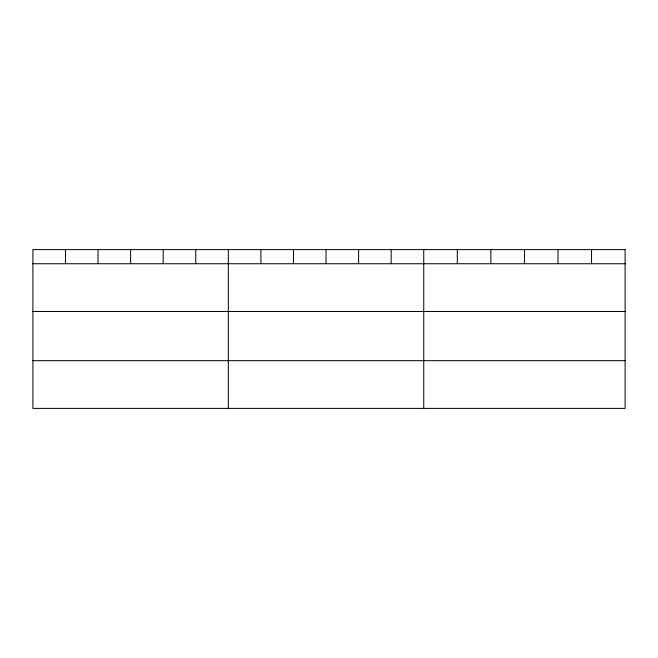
<?xml version="1.0" encoding="UTF-8"?>
<svg xmlns="http://www.w3.org/2000/svg" width="658" height="658" viewBox="0 0 658 658"><rect width="100%" height="100%" fill="white"/><g stroke="black" fill="none" stroke-linecap="round" stroke-linejoin="round"><path stroke-width="0.99" d="M32.9 263.743L625.1 263.743M32.9 311.481L625.1 311.481M32.9 360.666L625.1 360.666M591.542 249.604L591.542 263.743M557.984 249.604L557.984 263.743M524.426 249.604L524.426 263.743M490.868 249.604L490.868 263.743M457.31 249.604L457.31 263.743M423.752 249.604L423.752 408.396M391.181 249.604L391.181 263.743M358.61 249.604L358.61 263.743M326.039 249.604L326.039 263.743M293.468 249.604L293.468 263.743M260.897 249.604L260.897 263.743M228.326 249.604L228.326 408.396M195.755 249.604L195.755 263.743M163.184 249.604L163.184 263.743M130.613 249.604L130.613 263.743M98.042 249.604L98.042 263.743M65.471 249.604L65.471 263.743M625.1 249.604L32.9 249.604L32.9 408.396L625.1 408.396L625.1 249.604"/></g></svg>
